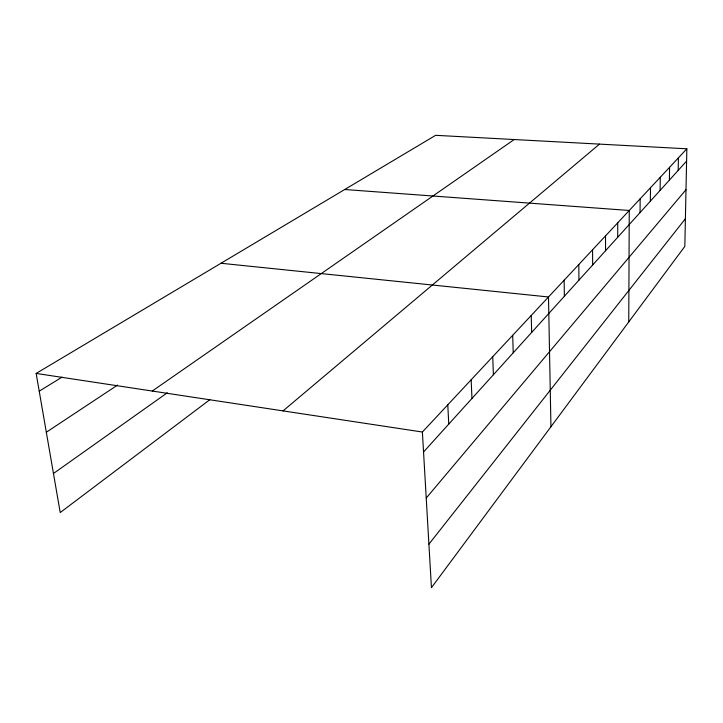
<?xml version="1.0" encoding="UTF-8"?>
<svg xmlns="http://www.w3.org/2000/svg" width="723" height="723" viewBox="0 0 723 723"><rect width="100%" height="100%" fill="white"/><g stroke="black" fill="none" stroke-linecap="round" stroke-linejoin="round"><path stroke-width="1.08" d="M617.713 237.271L617.731 222.82M628.748 321.943L629.263 210.474L344.708 189.507M640.054 212.562L640.162 198.807M650.348 201.184L650.492 187.745M660.108 190.393L660.28 177.262M669.381 180.135L669.579 167.302M678.192 170.384L678.427 157.822M686.85 148.802L684.826 246.398L431.441 587.682L422.386 432.029L686.85 148.802L435.635 135.318L36.15 373.43L60.217 512.553L209.842 399.702M428.911 544.175L685.404 218.708M426.227 498.057L686 189.706M423.542 451.992L686.597 161.102M283.045 410.89L599.494 144.112M53.457 473.493L167.293 392.788M152.264 391.044L514.198 139.53M46.326 432.246L117.578 385.07M39.223 391.179L62.051 377.126M220.976 263.262L548.495 296.972L550.944 426.724M36.15 373.43L422.386 432.029M447.79 404.817L448.757 424.112M471.161 379.783L471.956 398.454M492.734 356.692L493.384 374.767M512.697 335.309L513.222 352.824M531.233 315.454L531.649 332.444M564.139 280.217L564.365 296.267M578.798 264.519L578.96 280.135M592.571 249.769L592.661 264.98M605.522 235.897L605.558 250.718"/></g></svg>
